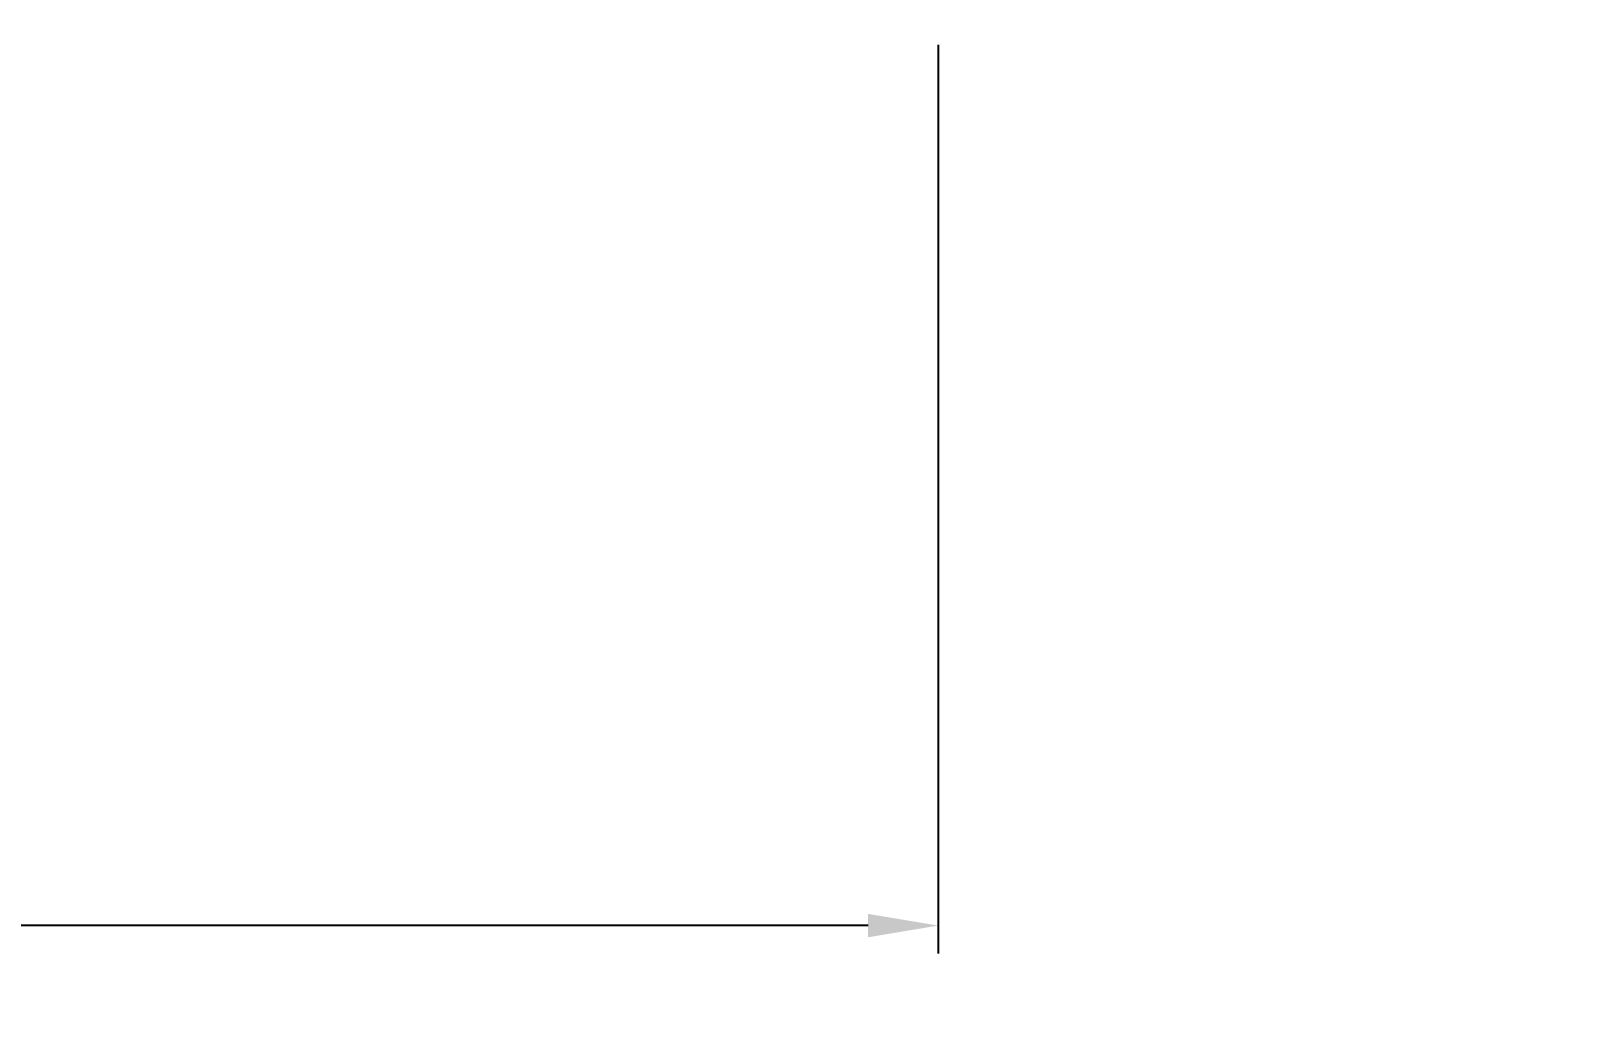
# Model space of a CAD drawing. Header units: millimetres. Extents: x 39335 to 110675, y -13954 to 36506.
# Drawn here: x 97001 to 98103, y 20134 to 20838 of the extents above; entities that cross this region are included whole.
import ezdxf

# ---------------------------------------------------------------- set-up
doc = ezdxf.new("R2010")
doc.units = ezdxf.units.MM
doc.layers.add('AM_5', color=3, linetype='Continuous', lineweight=25)
doc.layers.add('RED', color=1, linetype='Continuous', lineweight=9)
doc.styles.add('\\M+5B1EA\\M+5D7BC', font='', dxfattribs={"width": 0.667})
doc.styles.add('Andritz-Norm', font='arial.ttf')
doc.styles.get("Standard").update_dxf_attribs({"font": 'ISOCP.SHX'})
doc.styles.get('\\M+5B1EA\\M+5D7BC').set_extended_font_data('FangSong_GB2312')
doc.dimstyles.new('\\M+5B1EA\\M+5D7BC', dxfattribs={"dimscale": 35, "dimtxt": 3.5, "dimasz": 4, "dimexe": 2, "dimexo": 0, "dimtad": 1, "dimdec": 1, "dimdsep": 46, "dimtxsty": '\\M+5B1EA\\M+5D7BC', "dimcen": 0, "dimdle": 6, "dimazin": 2, "dimtfac": 1, "dimtdec": 1, "dimtmove": 0, "dimatfit": 3, "dimfxl": 0, "dimtolj": 1, "dimtzin": 0, "dimarcsym": 0})
doc.dimstyles.new('Andritz-Bem', dxfattribs={"dimscale": 20, "dimtxt": 3.5, "dimasz": 2.5, "dimexe": 1, "dimexo": 0, "dimgap": 0.8, "dimtad": 1, "dimrnd": 1e-08, "dimtxsty": 'Andritz-Norm', "dimcen": 0.09, "dimdle": 10, "dimclrd": 7, "dimclre": 7, "dimclrt": 179, "dimazin": 2, "dimtfac": 1, "dimtdec": 3, "dimtmove": 0, "dimatfit": 3, "dimldrblk": 'Filled-1', "dimfxl": 0, "dimtolj": 1, "dimtzin": 0, "dimlwd": 25, "dimlwe": 25, "dimarcsym": 0})

# ---------------------------------------------------------------- blocks, each defined once
blk = doc.blocks.new('*D229')
at = {"layer": 'AM_5', "lineweight": 25, "transparency": 16777216}
for p, q in [((3737988.850742813, -123093.746056278), (3737988.850742813, -123742.1980686527)), ((3735361.85073693, -123207.0964169857), (3735361.85073693, -123742.1980686527))]:
    blk.add_line(p, q, dxfattribs=at)
at = {"layer": 'AM_5', "transparency": 16777216}
blk.add_line((3737938.850742813, -123722.1980686527), (3735411.85073693, -123722.1980686527), dxfattribs=at)
for points in [[(3735411.85073693, -123713.8647353194), (3735411.85073693, -123730.531401986), (3735361.85073693, -123722.1980686527)], [(3737938.850742813, -123713.8647353194), (3737938.850742813, -123730.531401986), (3737988.850742813, -123722.1980686527)]]:
    blk.add_solid(points, dxfattribs=at)
at = {"layer": 'DEFPOINTS', "color": 0, "transparency": 16777216}
for p in [(3737988.850742813, -123073.746056278), (3735361.85073693, -123187.0964169857), (3735361.85073693, -123722.1980686527)]:
    blk.add_point(p, dxfattribs=at)
at = {"layer": 'AM_5', "color": 2, "transparency": 16777216, "insert": (3736055.133952021, -123657.1980686527), "char_height": 70, "attachment_point": 5}
blk.add_mtext('\\A1;2627', dxfattribs=at)
blk = doc.blocks.new('Filled-1')
at = {"color": 0}
for p, q in [((0, 0), (-1, 0.25)), ((-1, 0.25), (-1, -0.25)), ((-1, 0), (0, 0)), ((-1, -0.25), (0, 0))]:
    blk.add_line(p, q, dxfattribs=at)
at = {"color": 0, "flags": 128}
blk.add_lwpolyline([(-1, -0.25), (0, 0), (-1, 0.25), (-1, -0.25)], dxfattribs=at)
at = {"color": 0}
blk.add_solid([(-1, -0.25), (0, 0), (-1, 0.25), (-1, -0.25)], dxfattribs=at)
blk = doc.blocks.new('*D300')
at = {"layer": 'DEFPOINTS', "color": 0, "transparency": 16777216}
for p in [(95021.27247376309, 21655.50282318551), (101539.2868726718, 19414.90764775709), (95021.27247376309, 18107.45380644628)]:
    blk.add_point(p, dxfattribs=at)
at = {"layer": 'RED', "color": 0, "linetype": 'ByBlock', "lineweight": -2, "transparency": 16777216}
for p, q in [((95021.27247376309, 21655.50282318551), (95021.27247376309, 18037.45380644628)), ((101539.2868726718, 19414.90764775709), (101539.2868726718, 18037.45380644628)), ((101399.2868726718, 18107.45380644628), (95161.27247376309, 18107.45380644628))]:
    blk.add_line(p, q, dxfattribs=at)
at = {"layer": 'RED', "color": 0, "transparency": 16777216}
for points in [[(95161.27247376309, 18130.78713977962), (95161.27247376309, 18084.12047311295), (95021.27247376309, 18107.45380644628)], [(101399.2868726718, 18130.78713977962), (101399.2868726718, 18084.12047311295), (101539.2868726718, 18107.45380644628)]]:
    blk.add_solid(points, dxfattribs=at)
at = {"layer": 'RED', "color": 0, "transparency": 16777216, "insert": (98468.867521115, 18272.28924300836), "char_height": 280, "attachment_point": 5, "style": '\\M+5B1EA\\M+5D7BC'}
blk.add_mtext('\\A1;6518', dxfattribs=at)
blk = doc.blocks.new('rgqwefw')
at = {"layer": 'AM_5'}
dim = blk.add_linear_dim(base=(3735361.85073693, -123722.1980686527), p1=(3737988.850742813, -123073.746056278), p2=(3735361.85073693, -123187.0964169857), angle=180, dimstyle='Andritz-Bem', override={"dimexo": 1, "dimgap": 1.5, "dimdec": 0, "dimtxsty": 'Standard', "dimdle": 0, "dimclrd": 256, "dimclre": 256, "dimclrt": 2, "dimatfit": 2, "dimlwd": 65535}, dxfattribs=at)
dim.commit()
dim.dimension.update_dxf_attribs({"geometry": '*D229', "text_midpoint": (3736055.133952021, -123722.1980686527), "dimtype": 128})

msp = doc.modelspace()

# ---------------------------------------------------------------- block references
at = {"layer": 'RED'}
msp.add_blockref('rgqwefw', (-3640340.578263167, 143921.2935661025), dxfattribs=at)

# ---------------------------------------------------------------- dimensions: what is measured, and where the dimension line sits
dim = msp.add_linear_dim(base=(95021.27247376309, 18107.45380644628), p1=(101539.2868726718, 19414.90764775709), p2=(95021.27247376309, 21655.50282318551), dimstyle='\\M+5B1EA\\M+5D7BC', override={"dimtxt": 8, "dimdec": 0, "dimarcsym": 1}, dxfattribs=at)
dim.commit()
dim.dimension.update_dxf_attribs({"geometry": '*D300', "text_midpoint": (98468.867521115, 18107.45380644628), "dimtype": 160})

doc.saveas('drawing.dxf')
